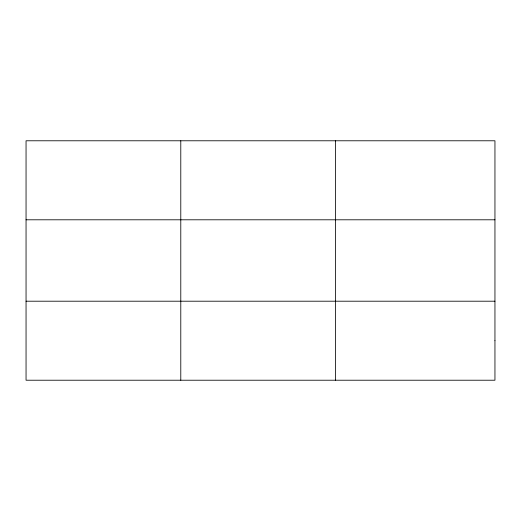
<?xml version="1.0" encoding="UTF-8"?>
<svg xmlns="http://www.w3.org/2000/svg" width="521" height="521" viewBox="0 0 521 521"><rect width="100%" height="100%" fill="white"/><g stroke="black" fill="none" stroke-linecap="round" stroke-linejoin="round"><path stroke-width="0.78" d="M180.787 140.781L180.787 380.219M335.524 140.781L335.524 380.219M26.05 219.797L494.95 219.797M26.05 301.203L494.95 301.203M494.95 340.708L494.95 380.219L26.05 380.219L26.05 140.781L494.95 140.781L494.95 340.708"/></g></svg>
